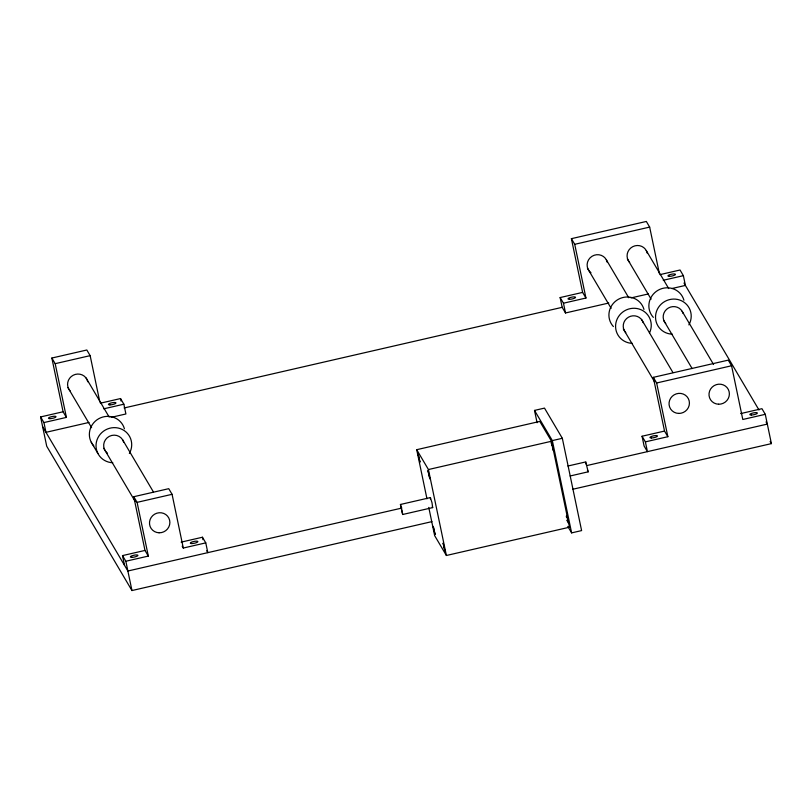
<?xml version="1.0" encoding="UTF-8"?>
<svg xmlns="http://www.w3.org/2000/svg" width="812" height="812" viewBox="0 0 812 812"><rect width="100%" height="100%" fill="white"/><g stroke="black" fill="none" stroke-linecap="round" stroke-linejoin="round"><path stroke-width="1.22" d="M585.797 462.322L588.203 471.813L570.125 475.994M552.952 450.163L552.85 449.087M568.004 521.608L567.953 522.745M400.438 504.475L402.701 514.493L432.674 507.601L432.004 502.77L430.411 497.583L400.438 504.475L402.701 514.493M430.411 497.583L430.421 498.933M63.082 411.765L40.6 416.932L43.929 422.565L66.411 417.398L63.082 411.765L51.856 358.041L86.823 350.002L90.152 355.646L99.846 402.041M582.62 292.401L560.138 297.557L563.467 303.201L585.949 298.034L582.62 292.401L571.394 238.677L646.332 221.453L649.661 227.096L659.354 273.492M51.856 358.041L55.186 363.674L90.152 355.646M571.394 238.677L574.723 244.31L649.661 227.096M100.414 403.188L120.531 398.56L123.86 404.203L125.901 413.968L111.142 417.358M659.923 274.639L680.04 270.01L683.369 275.654L685.409 285.418L671.808 288.544M103.743 408.822L123.86 404.203M663.252 280.272L683.369 275.654M124.114 407.979L562.34 307.291M89.005 422.443L45.969 432.329L43.929 422.565M560.138 297.557L562.178 307.332L565.507 312.965L608.777 303.028M631.025 297.913L648.321 293.944M144.993 550.434L122.51 555.601L125.84 561.244L148.322 556.078L144.993 550.434L133.767 496.711L168.744 488.682L172.073 494.315L183.289 548.039L205.771 542.873L207.811 552.647L206.705 550.759M664.531 431.07L642.059 436.237L645.388 441.87L667.86 436.704L664.531 431.07L653.315 377.347L728.242 360.132L731.571 365.765L742.797 419.489L765.28 414.323L771.4 443.626L572.653 489.291M537.077 422.717L534.509 410.415L544.497 408.111L562.33 438.297L581.605 530.591L571.618 532.885L567.801 526.42M133.767 496.711L137.096 502.354L172.073 494.315M653.315 377.347L656.644 382.98L731.571 365.765M426.97 498.812L416.708 449.696L539.797 421.418L551.521 441.251L569.476 527.211L446.387 555.489L434.664 535.646L428.766 507.409M534.509 410.415L552.333 440.591L562.33 438.297M416.708 449.696L428.431 469.539L551.521 441.251M181.147 542.132L202.442 537.239L205.771 542.873M740.656 413.582L761.95 408.69L765.28 414.323M567.923 466.017L585.909 461.886M401.93 508.048L127.88 571.009L42.64 426.696M587.096 465.499L767.32 424.097L766.041 421.925M40.6 416.932L46.72 446.235L131.96 590.547L431.933 521.619M432.674 507.601L432.288 506.85M588.111 471.863L587.421 470.077M683.998 283.043L758.987 409.989M770.121 441.454L771.4 443.626M646.271 250.563L668.702 288.544M682.161 311.331L713.565 364.497M627.382 258.967L651.102 299.12M663.922 320.821L692.118 368.557M606.31 259.759L628.742 297.73M641.561 319.431L672.965 372.596M587.421 268.163L611.142 308.306M623.322 328.921L654.726 382.087M86.133 378.037L109.204 417.104M122.663 439.881L153.427 491.97M182.182 546.161L183.289 548.039M67.883 387.527L91.594 427.68M103.774 448.295L135.178 501.461M91.238 442.215L97.907 453.492M566.502 515.397L566.725 516.077M566.715 516.006L566.959 516.868M551.805 444.296L552.058 445.28M567.355 521.01L567.101 520.086L567.355 521.06M552.058 445.25L552.728 448.305M567.212 517.772L567.882 520.827M656.644 382.98L667.86 436.704M645.388 441.87L647.428 451.645L644.099 446.001L642.059 436.237M574.723 244.31L585.949 298.034M563.467 303.201L565.507 312.965M552.333 440.591L571.618 532.885M428.431 469.539L446.387 555.489M202.442 537.239L202.949 539.675M120.531 398.56L121.039 401.006M137.096 502.354L148.322 556.078M125.84 561.244L131.96 590.547M122.51 555.601L124.551 565.365M55.186 363.674L66.411 417.398M566.309 516.27L566.451 517.102M552.718 448.265L552.87 449.158M585.858 463.023L586 463.977M551.033 442.591L551.074 443.108M629.645 262.408A10.282 9.947 -30.6 0 1 632.721 246.686A10.282 9.947 -30.6 0 1 647.265 253.232M590.974 272.751A10.282 9.947 -30.6 0 1 591.978 256.318A10.282 9.947 -30.6 0 1 607.305 262.418M70.136 390.948A10.282 9.947 -30.6 0 1 73.212 375.235A10.282 9.947 -30.6 0 1 87.767 381.782M112.787 462.738A17.996 17.407 -30.6 0 1 96.425 441.982A17.996 17.407 -30.6 0 1 120.257 428.614A17.996 17.407 -30.6 0 1 129.362 453.441M93.847 445.94A17.996 17.407 -30.6 0 1 98.719 418.718A17.996 17.407 -30.6 0 1 124.419 428.787M105.672 451.401A10.282 9.947 -30.6 0 1 109.305 436.348A10.282 9.947 -30.6 0 1 123.647 442.053M107.529 453.228A10.282 9.947 -30.6 0 1 106.23 452.061M632.335 343.364A17.996 17.407 -30.6 0 1 615.892 322.993A17.996 17.407 -30.6 0 1 639.054 309.007A17.996 17.407 -30.6 0 1 649.458 333.042M613.395 326.566A17.996 17.407 -30.6 0 1 618.257 299.354A17.996 17.407 -30.6 0 1 643.967 309.423M625.778 332.687A10.282 9.947 -30.6 0 1 628.458 317.198A10.282 9.947 -30.6 0 1 643.185 322.679M672.295 334.179A17.996 17.407 -30.6 0 1 655.923 313.422A17.996 17.407 -30.6 0 1 679.756 300.054A17.996 17.407 -30.6 0 1 688.87 324.881M653.356 317.38A17.996 17.407 -30.6 0 1 658.217 290.158A17.996 17.407 -30.6 0 1 683.927 300.227M665.738 323.501A10.282 9.947 -30.6 0 1 668.418 308.002A10.282 9.947 -30.6 0 1 683.146 313.493M418.099 453.959L419.956 461.977L418.099 453.959M427.985 470.696L429.842 478.715L427.985 470.696M433.253 526.47L435.1 534.489L433.253 526.47M443.139 543.218L444.986 551.226L443.139 543.218M718.569 404.224A10.282 9.947 -30.6 0 0 728.313 389.455A10.282 9.947 -30.6 0 0 710.683 388.907A10.282 9.947 -30.6 0 0 718.569 404.224M751.323 415.013A3.857 0.934 -11.8 0 0 757.373 413.186A3.857 0.934 -11.8 0 0 752.166 413.207A3.857 0.934 -11.8 0 0 751.323 415.013M678.609 413.42A10.282 9.947 -30.6 0 0 688.353 398.641A10.282 9.947 -30.6 0 0 670.722 398.103A10.282 9.947 -30.6 0 0 678.609 413.42M651.417 437.962A3.857 0.934 -11.8 0 0 657.456 436.145A3.857 0.934 -11.8 0 0 652.259 436.166A3.857 0.934 -11.8 0 0 651.417 437.962M669.413 276.334A3.857 0.934 -11.8 0 0 675.452 274.517A3.857 0.934 -11.8 0 0 670.255 274.537A3.857 0.934 -11.8 0 0 669.413 276.334M569.506 299.293A3.857 0.934 -11.8 0 0 575.546 297.476A3.857 0.934 -11.8 0 0 570.349 297.486A3.857 0.934 -11.8 0 0 569.506 299.293M131.869 557.337A3.857 0.934 -11.8 0 0 137.918 555.509A3.857 0.934 -11.8 0 0 132.721 555.53A3.857 0.934 -11.8 0 0 131.869 557.337M191.825 543.563A3.857 0.934 -11.8 0 0 197.864 541.736A3.857 0.934 -11.8 0 0 192.667 541.756A3.857 0.934 -11.8 0 0 191.825 543.563M159.071 532.784A10.282 9.947 -30.6 0 0 168.805 518.005A10.282 9.947 -30.6 0 0 151.174 517.467A10.282 9.947 -30.6 0 0 159.071 532.784M49.958 418.657A3.857 0.934 -11.8 0 0 56.008 416.84A3.857 0.934 -11.8 0 0 50.801 416.86A3.857 0.934 -11.8 0 0 49.958 418.657M109.904 404.883A3.857 0.934 -11.8 0 0 115.954 403.067A3.857 0.934 -11.8 0 0 110.747 403.087A3.857 0.934 -11.8 0 0 109.904 404.883"/></g></svg>
